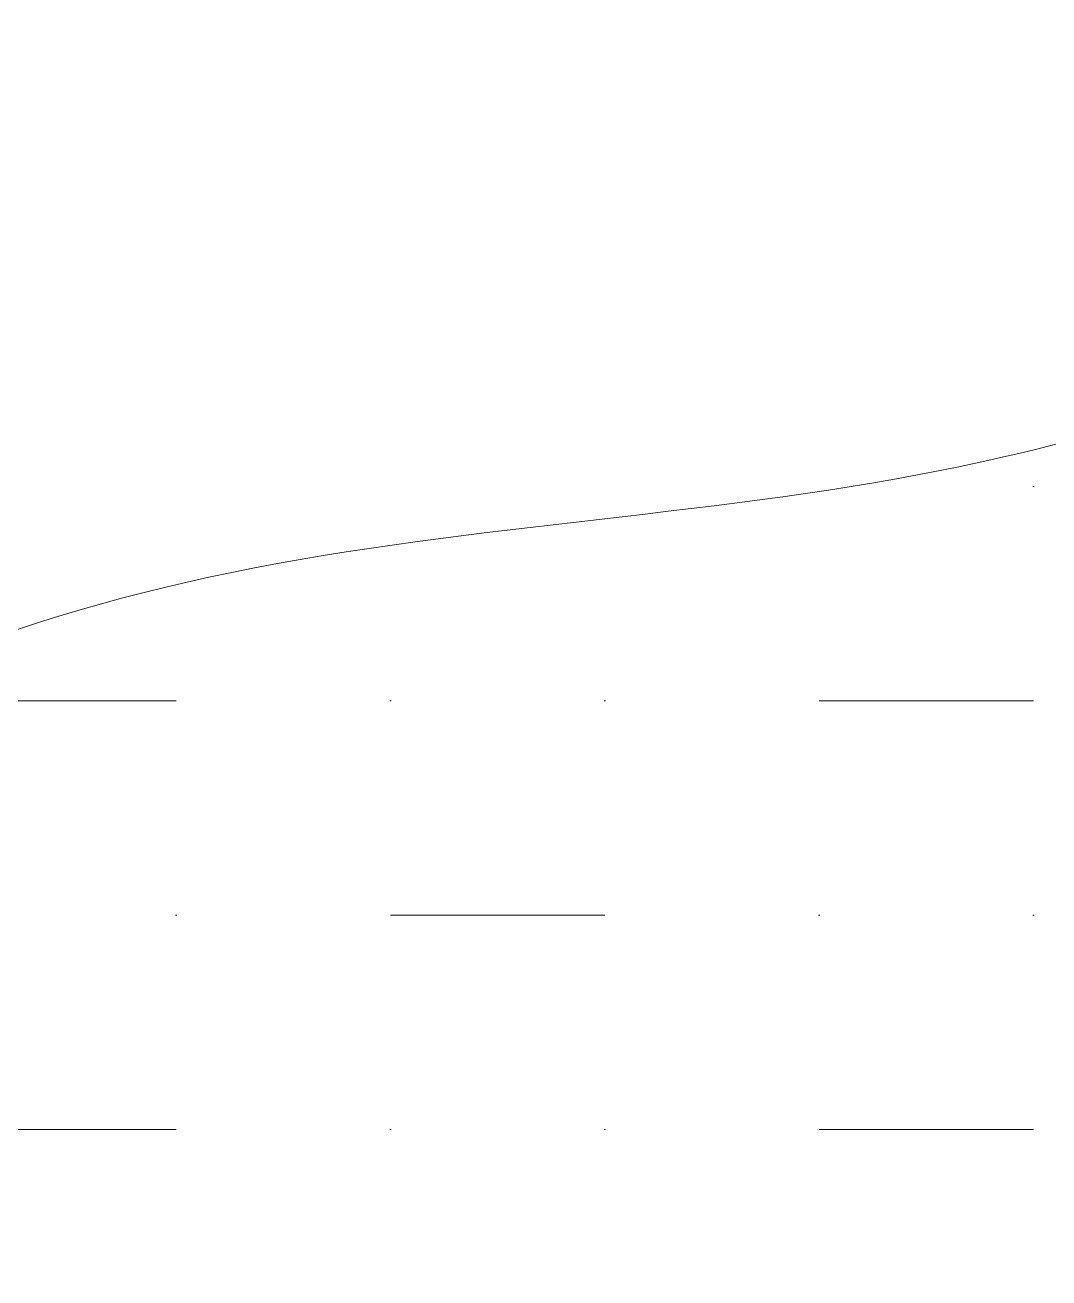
# Model space of a CAD drawing. Header units: metres. Extents: x 431006 to 434411, y 2469261 to 2473208.
# Drawn here: x 431510.74 to 431522.69, y 2472433.27 to 2472447.89 of the extents above; entities that cross this region are included whole.
import ezdxf

# ---------------------------------------------------------------- set-up
doc = ezdxf.new("R2010")
doc.units = ezdxf.units.M
doc.header["$MEASUREMENT"] = 0
doc.linetypes.add('ACAD_ISO02W100', pattern=[15, 12, -3])
doc.layers.add('mat nuoc-ks', color=8, linetype='DUONG_MEP_NUOC', lineweight=18)
doc.linetypes.add('DUONG_MEP_NUOC', pattern='A,0.2,[130,ltypeshp.shx,S=0.15,R=0,X=0,Y=0.15],0.05,[130,ltypeshp.shx,S=0.15,R=0,X=0,Y=0.15],1', length=1.25)

msp = doc.modelspace()

# ---------------------------------------------------------------- hatches: boundary and pattern name
at = {"layer": 'mat nuoc-ks', "linetype": 'ACAD_ISO02W100'}
h = msp.add_hatch(dxfattribs=at)
h.set_pattern_fill('MUDST', color=9, scale=10, style=0)
edge = h.paths.add_edge_path()
edge.add_spline(control_points=[(431580.806, 2472490.411), (431583.516, 2472488.836), (431587.375, 2472485.672), (431591.668, 2472481.542), (431595.987, 2472480.511), (431599.165, 2472483.615), (431602.944, 2472488.379), (431605.276, 2472493.76), (431607.754, 2472498.98), (431605.124, 2472502.568), (431600.657, 2472504.703), (431595.248, 2472505.88), (431590.833, 2472506.798), (431587.062, 2472507.183), (431584.7, 2472504.349), (431579.666, 2472505.474), (431576.952, 2472501.124), (431574.799, 2472497.763), (431575.848, 2472494.222), (431578.518, 2472492.498), (431580.122, 2472490.808), (431580.806, 2472490.411)], knot_values=[0, 0, 0, 0, 9.402283, 14.85126, 17.822855, 21.495174, 26.98438, 36.377688, 39.434588, 43.094371, 47.991035, 54.357327, 59.449188, 61.867568, 65.045668, 69.172736, 75.071527, 78.446929, 80.706416, 85.262679, 87.634714, 87.634714, 87.634714, 87.634714], degree=3, periodic=0)
edge = h.paths.add_edge_path()
edge.add_spline(control_points=[(431517.566, 2472407.87), (431520.495, 2472405.075), (431524.241, 2472400.414), (431529.419, 2472394.863), (431534.619, 2472394.234), (431538.864, 2472399.698), (431542.835, 2472406.155), (431548.881, 2472413.409), (431552.256, 2472418.331), (431555.233, 2472422.017), (431554.031, 2472426.645), (431550.329, 2472433.141), (431545.979, 2472439.747), (431543.163, 2472446.872), (431537.786, 2472447.993), (431530.747, 2472445.984), (431522.622, 2472442.235), (431512.961, 2472441.987), (431505.966, 2472439.138), (431501.738, 2472434.224), (431501.587, 2472428.48), (431507.261, 2472422.244), (431511.185, 2472414.592), (431515.945, 2472409.416), (431517.566, 2472407.87)], knot_values=[0, 0, 0, 0, 12.144997, 17.980107, 22.50451, 25.374316, 37.647711, 45.952534, 53.282879, 56.053445, 59.341119, 66.450315, 78.859842, 83.558616, 87.822635, 93.687182, 105.548723, 114.187844, 122.383472, 127.40314, 132.867936, 137.760605, 151.962123, 158.683015, 158.683015, 158.683015, 158.683015], degree=3, periodic=0)
edge = h.paths.add_edge_path()
edge.add_spline(control_points=[(431500.768, 2472498.642), (431497.59, 2472497.177), (431493.191, 2472495.899), (431488.304, 2472492.222), (431487.439, 2472488.968), (431487.389, 2472485.583), (431490.023, 2472482.355), (431494.473, 2472479.142), (431498.325, 2472474.872), (431503.361, 2472473.228), (431507.566, 2472476.489), (431512.35, 2472481.547), (431518.856, 2472485.648), (431524.918, 2472487.989), (431525.537, 2472492.343), (431524.442, 2472496.434), (431520.885, 2472499.992), (431518.412, 2472503.928), (431514.208, 2472503.646), (431509.519, 2472503.521), (431505.246, 2472500.615), (431501.909, 2472499.168), (431500.768, 2472498.642)], knot_values=[0, 0, 0, 0, 10.498717, 13.694595, 17.714714, 20.077037, 23.578359, 29.47534, 36.650366, 41.07344, 43.173017, 51.988885, 61.923324, 67.361615, 68.560942, 74.753192, 79.06884, 83.96411, 87.085819, 90.863148, 98.081066, 101.852282, 101.852282, 101.852282, 101.852282], degree=3, periodic=0)
h.paths.add_polyline_path([(431499.1, 2472484.675), (431507.054, 2472484.675), (431507.054, 2472493.509), (431499.1, 2472493.509)], flags=24)
h.paths.add_polyline_path([(431522.943, 2472420.232), (431530.896, 2472420.232), (431530.896, 2472429.066), (431522.943, 2472429.066)], flags=24)

# ---------------------------------------------------------------- linework, layer by layer
at = {"layer": 'mat nuoc-ks', "color": 9, "lineweight": 0, "start_tangent": (0.723547, -0.690275), "end_tangent": (0.723547, -0.690275)}
msp.add_spline([(431517.566, 2472407.87), (431525.734, 2472398.882), (431530.256, 2472395.194), (431534.779, 2472395.056), (431536.809, 2472397.084), (431543.854, 2472407.135), (431548.946, 2472413.695), (431553.3, 2472419.592), (431554.72, 2472421.971), (431554.306, 2472425.232), (431551.144, 2472431.6), (431545.025, 2472442.396), (431542.537, 2472446.382), (431538.443, 2472447.572), (431532.69, 2472446.434), (431521.434, 2472442.693), (431512.885, 2472441.444), (431505.426, 2472438.049), (431502.359, 2472434.075), (431502.276, 2472428.611), (431505.011, 2472424.555), (431513.05, 2472412.847), (431517.566, 2472407.87)], degree=3, dxfattribs=at)

doc.saveas('drawing.dxf')
